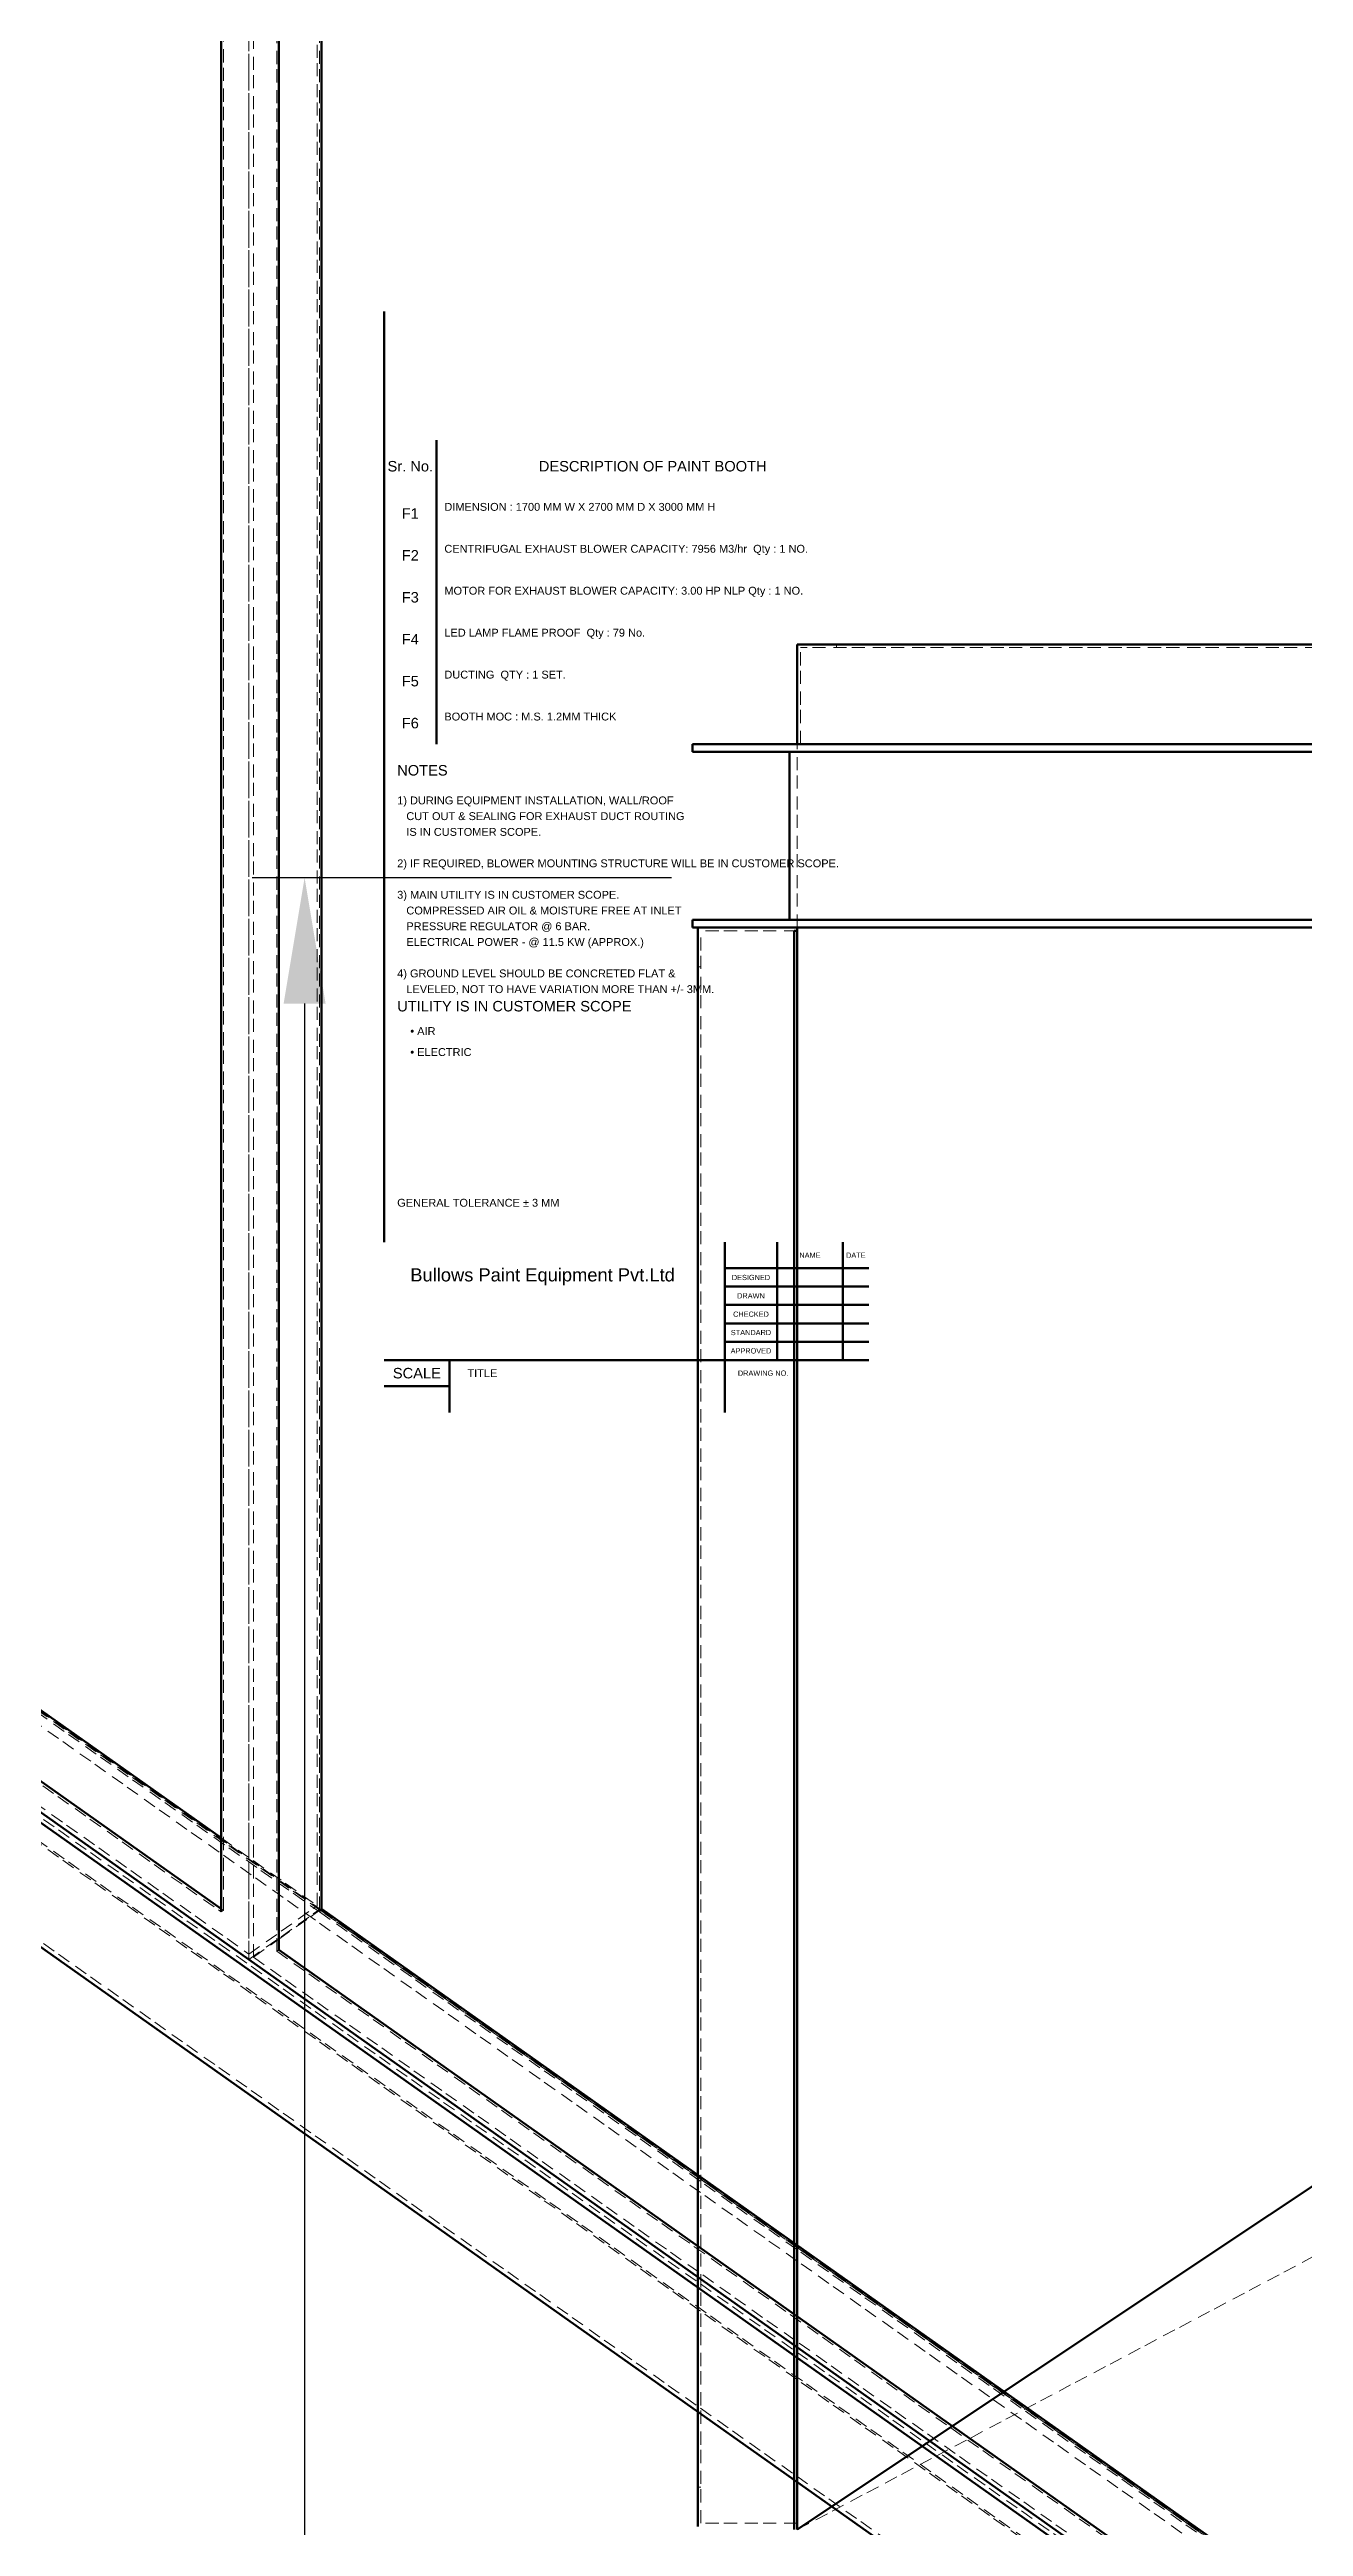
# Model space of a CAD drawing. Header units: millimetres. Extents: x -3516 to 3327, y -3082 to 3456.
# Drawn here: x 297 to 775, y -410 to 535 of the extents above; entities that cross this region are included whole.
import ezdxf
from ezdxf.enums import TextEntityAlignment as Align

# ---------------------------------------------------------------- set-up
doc = ezdxf.new("R2010")
doc.units = ezdxf.units.MM
doc.linetypes.add('Hidden', pattern=[15, 5, -3, 5, -2])
for name, color, linetype, lineweight in [('Default', 7, 'Continuous', 50), ('Edges', 7, 'Hidden', 15), ('HiddenEdges', 2, 'Hidden', 15), ('HiddenSilhouettes', 2, 'Hidden', 15), ('Silhouettes', 7, 'Continuous', 50)]:
    doc.layers.add(name, color=color, linetype=linetype, lineweight=lineweight)
doc.layers.add('Dimension', color=7, linetype='Continuous', lineweight=50, true_color=0x6495ed)
doc.styles.add('Default', font='arial.ttf')
doc.dimstyles.get("Standard").update_dxf_attribs({"dimtxt": 0.18, "dimasz": 0.18, "dimexe": 0.18, "dimexo": 0.0625, "dimgap": 0.09, "dimtad": 0, "dimtih": 1, "dimtoh": 1, "dimdec": 4, "dimzin": 0, "dimdsep": 46, "dimtxsty": 'Standard', "dimcen": 0.09, "dimadec": 0, "dimazin": 0, "dimtfac": 1, "dimtdec": 4, "dimtofl": 0, "dimtmove": 0, "dimatfit": 3, "dimfxl": 1, "dimtolj": 1, "dimtzin": 0, "dimarcsym": 0})

# ---------------------------------------------------------------- blocks, each defined once
blk = doc.blocks.new('Left')
at = {"layer": 'Edges'}
blk.add_polyline3d([(-850, 869.8, 0), (-282.84, 1169.8, 0)], dxfattribs=at)
at = {"layer": 'HiddenEdges'}
for points in [[(-848.8, 1551, 0), (-848.8, 1587.8, 0)], [(848.8, 1587.8, 0), (-848.8, 1587.8, 0)], [(-835, 1587.8, 0), (-835, 1589, 0)], [(-850, 1481, 0), (-850, 1551, 0)], [(-886.8, 872.2, 0), (-886.8, 1479.8, 0)], [(-850, 1479.8, 0), (-886.8, 1479.8, 0)], [(-886.8, 1466, 0), (-888, 1466, 0)], [(-886.8, 886, 0), (-888, 886, 0)], [(-850, 872.2, 0), (-886.8, 872.2, 0)]]:
    blk.add_polyline3d(points, dxfattribs=at)
at = {"layer": 'HiddenSilhouettes'}
blk.add_polyline3d([(-853, 1548, 0)], close=True, dxfattribs=at)
for points in [[(-888, 1481, 0), (-888, 1481, 0)], [(-850, 1481, 0), (-850, 1481, 0)]]:
    blk.add_polyline3d(points, dxfattribs=at)
at = {"layer": 'Silhouettes'}
blk.add_lwpolyline([(-850, 869.8), (-399.66, 1169.8)], dxfattribs=at)
for points in [[(-850, 1589, 0), (850, 1589, 0)], [(-850, 1551, 0), (-850, 1589, 0)], [(-890, 1551, 0), (890, 1551, 0)], [(-890, 1548, 0), (-890, 1551, 0)], [(-890, 1548, 0), (890, 1548, 0)], [(-853, 1484, 0), (-853, 1548, 0)], [(-890, 1481, 0), (-890, 1484, 0)], [(-890, 1484, 0), (890, 1484, 0)], [(-890, 1481, 0), (890, 1481, 0)], [(-888, 871, 0), (-888, 1481, 0)], [(-851.2, 1479.8, 0), (-850, 1479.8, 0)], [(-851.2, 869.8, 0), (-851.2, 1479.8, 0)], [(-850, 1191.75, 0), (-850, 1481, 0)], [(-850, 869.8, 0), (-850, 1191.75, 0)]]:
    blk.add_polyline3d(points, dxfattribs=at)
blk = doc.blocks.new('Isometric')
at = {"layer": 'Edges'}
for points in [[(-1059.25, -1199.66), (-1059.25, 490.32)], [(-1048.64, -1196.55), (-1048.64, 472.22)], [(-1866.76, -630.66), (636.4, -2400.66)], [(-1854.74, -626.55), (-1069.85, -1181.55)], [(-1840.6, -659.54), (636.4, -2411.04)], [(-1866.76, -678.04), (636.4, -2448.04)], [(-1047.79, -1191.91), (-1031.53, -1180.41)], [(-1048.64, -1196.55), (-1047.79, -1195.95)]]:
    blk.add_lwpolyline(points, dxfattribs=at)
blk.add_polyline3d([(-1048.64, -1196.55, 0), (-263.75, -1751.55, 0)], dxfattribs=at)
at = {"layer": 'HiddenEdges'}
for points in [[(-1033.22, -1179.21), (-1033.22, 509.08)], [(-1069, -1180.95), (-1069, 487.82)], [(-1059.25, -1197.61), (-1059.25, 490.68)], [(-1838.48, -660.16), (636.4, -2410.16)], [(-1032.38, -1180.66), (-226.27, -1750.66)], [(-1031.53, -1180.91), (-225.43, -1750.91)]]:
    blk.add_lwpolyline(points, dxfattribs=at)
for points in [[(-1837.63, -610.91, 0), (-1031.53, -1180.91, 0)], [(-1057.55, -1198.81, 0), (-1047.79, -1191.91, 0)]]:
    blk.add_polyline3d(points, dxfattribs=at)
at = {"layer": 'HiddenSilhouettes'}
for points in [[(-1057.55, -1198.81), (-1057.55, 489.48)], [(-1032.38, -1181.51), (-1032.38, 459.4)], [(-1838.48, -611.51), (-1032.38, -1181.51)], [(-1032.38, -1180.66), (-1032.38, -1071.94)], [(-1031.53, -1180.91), (-1031.53, -1071.94)], [(-1069.85, -1153.31), (-1033.22, -1179.21)], [(-1069.85, -1181.55), (-1069, -1180.95)], [(-1032.38, -1181.51), (-1031.53, -1180.91)], [(-1032.38, -1181.51), (-226.27, -1751.51)], [(-1057.55, -1198.81), (-253.14, -1767.61)]]:
    blk.add_lwpolyline(points, dxfattribs=at)
for points in [[(-1838.48, -610.66, 0), (636.4, -2360.66, 0)], [(-1840.6, -614.28, 0), (636.4, -2365.78, 0)], [(-1863.65, -628.81, 0), (-1059.25, -1197.61, 0)], [(-1069.85, -1180.35, 0), (-1069, -1180.95, 0)], [(-1059.25, -1197.61, 0), (-1033.22, -1179.21, 0)], [(-1059.25, -1199.66, 0), (-1032.38, -1180.66, 0)]]:
    blk.add_polyline3d(points, dxfattribs=at)
at = {"layer": 'Silhouettes'}
for points in [[(-1069.85, -1181.55), (-1069.85, 487.22)], [(-1047.79, -1195.95), (-1047.79, 471.62)], [(-1866.76, -632.78), (636.4, -2402.78)], [(-1853.89, -625.95), (-1069.85, -1180.35)], [(-1866.76, -680.16), (636.4, -2450.16)], [(-1031.53, -1180.41), (-263.75, -1723.31)], [(-1059.25, -1199.66), (-253.14, -1769.66)], [(-1047.79, -1195.95), (-263.75, -1750.35)]]:
    blk.add_lwpolyline(points, dxfattribs=at)
for points in [[(-1031.53, -1180.41, 0), (-1031.53, 460.12, 0)], [(-1837.63, -610.41, 0), (-1069.85, -1153.31, 0)], [(-1865.35, -629.66, 0), (-1059.25, -1199.66, 0)]]:
    blk.add_polyline3d(points, dxfattribs=at)
blk = doc.blocks.new('*D15')
at = {"layer": 'Defpoints', "color": 0}
for p in [(394.17, 219), (544.17, 219), (544.17, -2781)]:
    blk.add_point(p, dxfattribs=at)
at = {"layer": 'Dimension', "color": 0, "lineweight": -2}
for p, q in [((534.17, 219), (374.17, 219)), ((394.17, 171), (394.17, -1075.02)), ((394.17, -2733), (394.17, -1486.98)), ((534.17, -2781), (374.17, -2781))]:
    blk.add_line(p, q, dxfattribs=at)
at = {"layer": 'Dimension', "color": 0}
for points in [[(402.17, 171), (386.17, 171), (394.17, 219)], [(386.17, -2733), (402.17, -2733), (394.17, -2781)]]:
    blk.add_solid(points, dxfattribs=at)
at = {"layer": 'Dimension', "color": 0, "insert": (394.17, -1281), "char_height": 40, "attachment_point": 5, "rotation": 90, "style": 'Default'}
blk.add_mtext('\\A1;HEIGHT = 3000', dxfattribs=at)

msp = doc.modelspace()

# ---------------------------------------------------------------- linework, layer by layer
at = {"layer": 'Default'}
for p, q in [((424.5, 435), (424.5, 80)), ((444.5, 386), (444.5, 366)), ((444.5, 386), (444.5, 270)), ((554.5, 80), (554.5, 15)), ((574.5, 35), (574.5, 80)), ((599.5, 35), (599.5, 80)), ((554.5, 70), (609.5, 70)), ((554.5, 63), (609.5, 63)), ((554.5, 56), (609.5, 56)), ((554.5, 49), (609.5, 49)), ((554.5, 42), (609.5, 42)), ((424.5, 35), (609.5, 35)), ((449.5, 35), (449.5, 15)), ((424.5, 25), (449.5, 25))]:
    msp.add_line(p, q, dxfattribs=at)

# ---------------------------------------------------------------- block references
for name, p in [('Isometric', (1432.1667, 1006)), ('Left', (1432.1667, -1281))]:
    msp.add_blockref(name, p, dxfattribs=at)

# ---------------------------------------------------------------- texts
at = {"layer": 'Default', "style": 'Default'}
for s, height, p in [('Sr. No.', 4, (434.5, 376)), ('DESCRIPTION OF PAINT BOOTH', 4, (527, 376)), ('F1', 4, (434.5, 358)), ('F2', 4, (434.5, 342)), ('F3', 4, (434.5, 326)), ('F4', 4, (434.5, 310)), ('F5', 4, (434.5, 294)), ('F6', 4, (434.5, 278)), ('NAME', 2, (587, 75)), ('DATE', 2, (604.5, 75)), ('DESIGNED', 2, (564.5, 66.5)), ('DRAWN', 2, (564.5, 59.5)), ('CHECKED', 2, (564.5, 52.5)), ('APPROVED', 2, (564.5, 38.5)), ('STANDARD', 2, (564.5, 45.5)), ('SCALE', 4, (437, 30)), ('TITLE', 3, (462, 30))]:
    msp.add_text(s, height=height, dxfattribs=at).set_placement(p, align=Align.MIDDLE_CENTER)
for s, height, p in [('DIMENSION : 1700 MM W X 2700 MM D X 3000 MM H', 3, (447.5, 362)), ('CENTRIFUGAL EXHAUST BLOWER CAPACITY: 7956 M3/hr  Qty : 1 NO.', 3, (447.5, 346)), ('MOTOR FOR EXHAUST BLOWER CAPACITY: 3.00 HP NLP Qty : 1 NO.', 3, (447.5, 330)), ('LED LAMP FLAME PROOF  Qty : 79 No.', 3, (447.5, 314)), ('DUCTING  QTY : 1 SET.', 3, (447.5, 298)), ('BOOTH MOC : M.S. 1.2MM THICK', 3, (447.5, 282)), ('NOTES', 4, (429.5, 262)), ('1) DURING EQUIPMENT INSTALLATION, WALL/ROOF', 3, (429.5, 250)), ('   CUT OUT & SEALING FOR EXHAUST DUCT ROUTING', 3, (429.5, 244)), ('   IS IN CUSTOMER SCOPE.', 3, (429.5, 238)), ('2) IF REQUIRED, BLOWER MOUNTING STRUCTURE WILL BE IN CUSTOMER SCOPE.', 3, (429.5, 226)), ('3) MAIN UTILITY IS IN CUSTOMER SCOPE.', 3, (429.5, 214)), ('   COMPRESSED AIR OIL & MOISTURE FREE AT INLET', 3, (429.5, 208)), ('   PRESSURE REGULATOR @ 6 BAR.', 3, (429.5, 202)), ('   ELECTRICAL POWER - @ 11.5 KW (APPROX.)', 3, (429.5, 196)), ('4) GROUND LEVEL SHOULD BE CONCRETED FLAT &', 3, (429.5, 184)), ('UTILITY IS IN CUSTOMER SCOPE', 4, (429.5, 172)), ('   LEVELED, NOT TO HAVE VARIATION MORE THAN +/- 3MM.', 3, (429.5, 178)), ('• AIR', 3, (434.5, 162)), ('• ELECTRIC', 3, (434.5, 154)), ('Bullows Paint Equipment Pvt.Ltd', 5, (434.5, 70))]:
    msp.add_text(s, height=height, dxfattribs=at).set_placement(p, align=Align.TOP_LEFT)
for s, height, p in [('GENERAL TOLERANCE ± 3 MM', 3, (429.5, 95)), ('DRAWING NO.', 2, (559.5, 30))]:
    msp.add_text(s, height=height, dxfattribs=at).set_placement(p, align=Align.MIDDLE_LEFT)

# ---------------------------------------------------------------- dimensions: what is measured, and where the dimension line sits
at = {"layer": 'Dimension'}
dim = msp.add_linear_dim(base=(394.1667, 219), p1=(544.1667, -2781), p2=(544.1667, 219), angle=90, text='HEIGHT = <>', dimstyle='Standard', override={"dimscale": 1, "dimtxt": 40, "dimasz": 48, "dimexe": 20, "dimexo": 10, "dimgap": 10, "dimtad": 0, "dimjust": 0, "dimtih": 0, "dimtoh": 0, "dimdec": 3, "dimlfac": 1, "dimzin": 8, "dimlunit": 2, "dimpost": '', "dimtxsty": 'Default', "dimsah": 0, "dimse1": 0, "dimse2": 0, "dimclrt": 0, "dimtol": 0, "dimlim": 0, "dimtp": 0, "dimtm": 0, "dimtfac": 1, "dimtdec": 3, "dimtix": 0, "dimtzin": 8}, dxfattribs=at)
dim.commit()
dim.dimension.update_dxf_attribs({"geometry": '*D15', "text_midpoint": (394.1667, -1281), "dimtype": 160})

doc.saveas('drawing.dxf')
